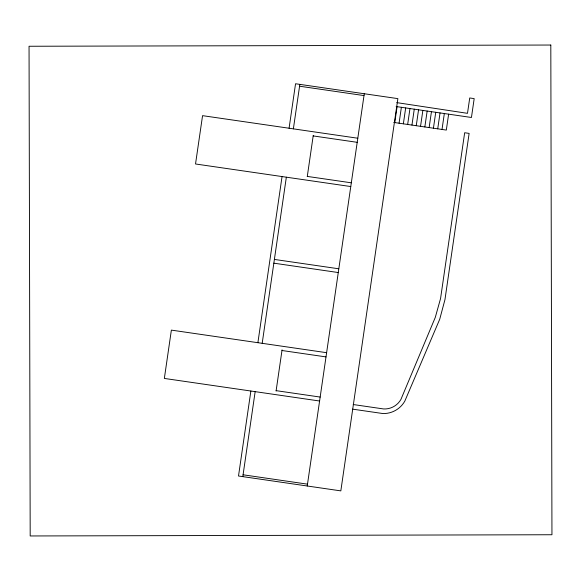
<?xml version="1.0" encoding="UTF-8"?>
<svg xmlns="http://www.w3.org/2000/svg" width="581" height="581" viewBox="0 0 581 581"><rect width="100%" height="100%" fill="white"/><g stroke="black" fill="none" stroke-linecap="round" stroke-linejoin="round"><path stroke-width="0.87" d="M250.869 391.02L238.508 476.006L340.829 490.88L397.869 98.625L295.547 83.751L289.077 128.234M257.891 342.696L282.054 176.559M242.807 476.631L255.161 391.645M262.191 343.32L286.346 177.183M293.376 128.859L299.84 84.376M276.084 391.028L282.068 349.864M307.269 176.573L313.253 135.409M307.233 485.999L364.272 93.744M394.768 122.584L397.084 106.672M399.067 123.208L401.377 107.296M403.359 123.833L405.676 107.921M407.659 124.457L409.968 108.545M411.951 125.082L414.268 109.17M416.25 125.707L418.56 109.794M420.542 126.331L422.859 110.419M424.842 126.956L427.151 111.044M429.134 127.58L431.451 111.668M433.426 128.205L435.743 112.293M437.725 128.829L440.035 112.917M442.018 129.454L444.334 113.542M448.626 114.166L446.317 130.079L393.765 122.438M299.578 86.213L364.004 95.582M396.155 106.541L471.445 117.485L474.183 98.617L469.724 97.971L467.494 113.331L396.736 102.619M357.802 138.227L202.558 115.655L195.528 163.98L350.779 186.552M313.181 135.918L357.206 142.323M307.291 176.413L351.323 182.812M274.392 259.424L338.759 268.785M273.847 263.171L338.215 272.533M326.616 352.689L171.373 330.117L164.35 378.434L319.594 401.013M281.981 350.51L326.006 356.908M276.142 390.657L320.167 397.063M353.226 404.536L383.656 408.959A18.839 18.839 0 0 0 400.926 399.43L435.3 317.357L440.558 298.547L464.669 132.744L469.128 133.398L444.959 299.622L439.723 319.238L404.826 401.093A24.504 24.504 0 0 1 382.988 413.563L352.558 409.14M243.076 474.786L307.502 484.155M550.81 45.035L29.05 46.255L30.19 535.965L551.95 534.745L550.81 45.035"/></g></svg>
